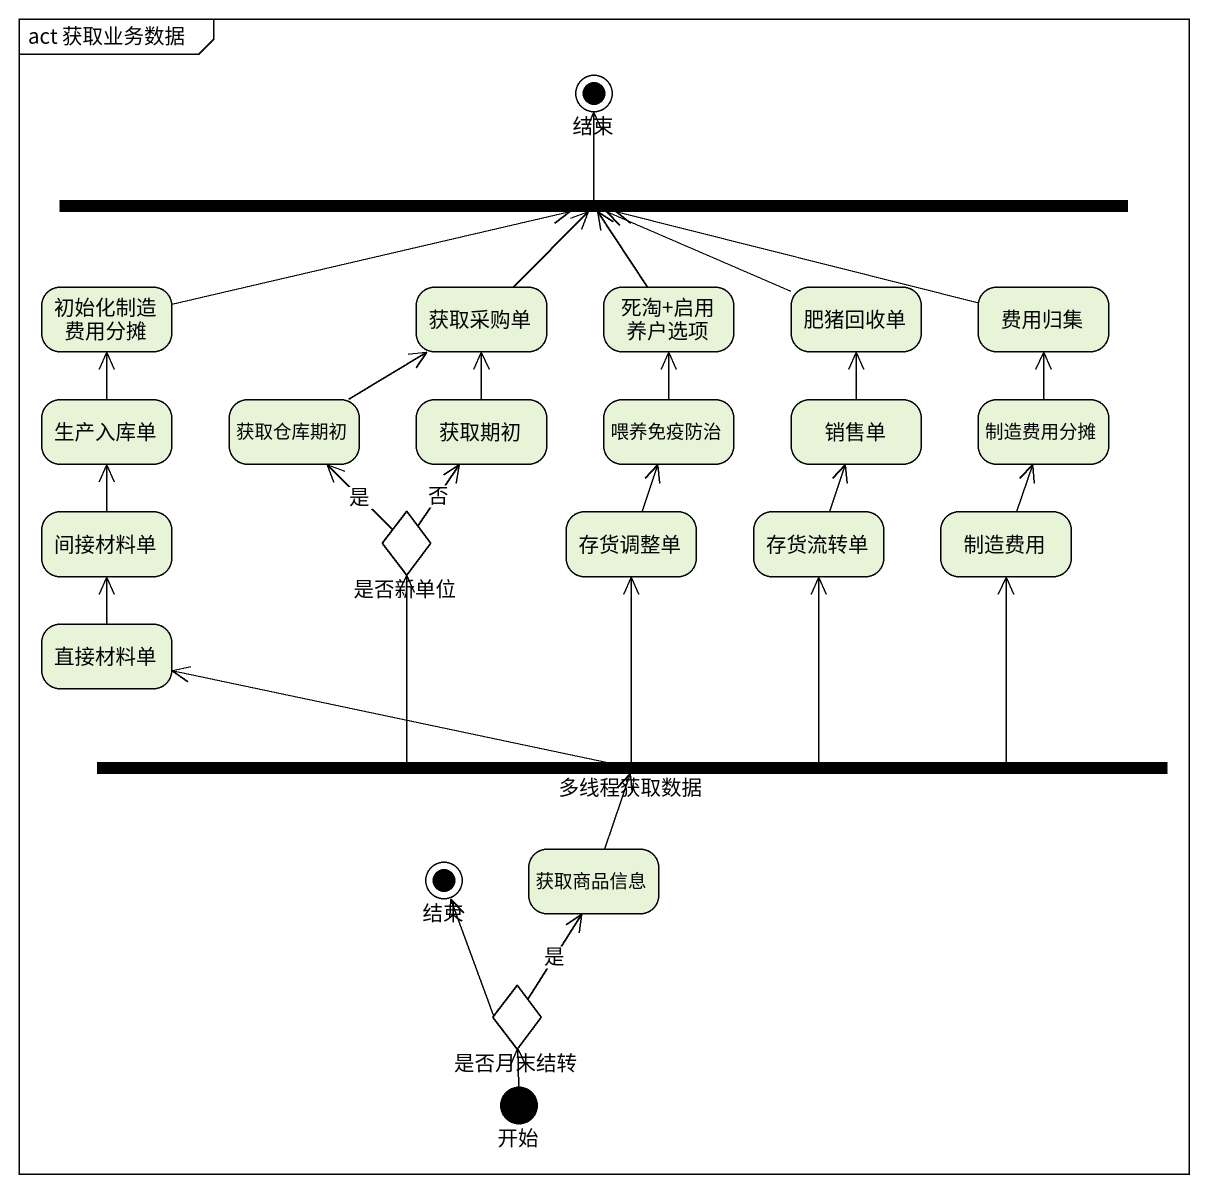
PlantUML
@startuml
mainframe act 获取业务数据
hide empty description
state 结束 <<end>>
state fork1 <<join>>
state 初始化制造费用分摊
state 获取采购单
state "死淘+启用养户选项" as 死淘_启用养户选项
state 肥猪回收单
state 费用归集
state 生产入库单
state 获取仓库期初
state 获取期初
state 喂养免疫防治
state 销售单
state 制造费用分摊
state 间接材料单
state 是否新单位 <<choice>>
state 存货调整单
state 存货流转单
state 制造费用
state 直接材料单
state 多线程获取数据 <<fork>>
state "结束" as 结束_2 <<end>>
state 获取商品信息
state 是否月末结转 <<choice>>
state 开始 <<start>>
fork1 -up-> 结束
初始化制造费用分摊 -right-> fork1
获取采购单 -up-> fork1
死淘_启用养户选项 -up-> fork1
肥猪回收单 -left-> fork1
费用归集 -left-> fork1
生产入库单 -up-> 初始化制造费用分摊
获取仓库期初 -up-> 获取采购单
获取期初 -up-> 获取采购单
喂养免疫防治 -up-> 死淘_启用养户选项
销售单 -up-> 肥猪回收单
制造费用分摊 -up-> 费用归集
间接材料单 -up-> 生产入库单
是否新单位 -up-> 获取仓库期初 : 是
是否新单位 -up-> 获取期初 : 否
存货调整单 -up-> 喂养免疫防治
存货流转单 -up-> 销售单
制造费用 -up-> 制造费用分摊
直接材料单 -up-> 间接材料单
多线程获取数据 -up-> 是否新单位
多线程获取数据 -up-> 存货调整单
多线程获取数据 -up-> 存货流转单
多线程获取数据 -right-> 制造费用
多线程获取数据 -left-> 直接材料单
获取商品信息 -up-> 多线程获取数据
是否月末结转 -up-> 结束_2
是否月末结转 -up-> 获取商品信息 : 是
开始 -up-> 是否月末结转
@enduml
